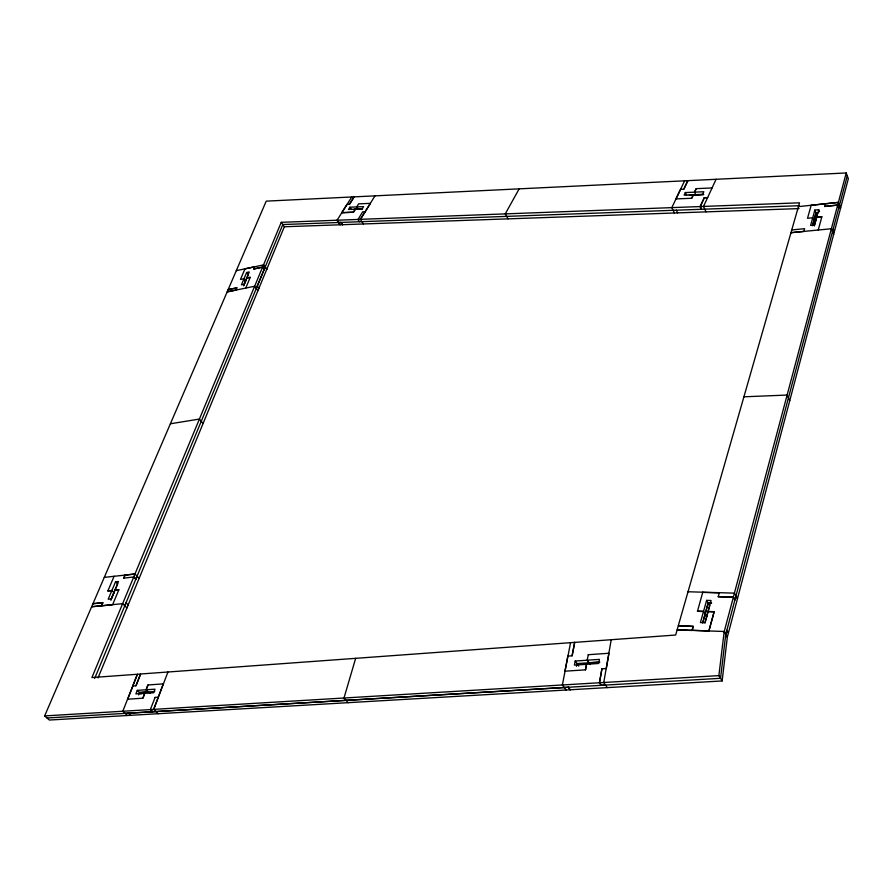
<?xml version="1.0" encoding="UTF-8"?>
<svg xmlns="http://www.w3.org/2000/svg" width="893" height="893" viewBox="0 0 893 893"><rect width="100%" height="100%" fill="white"/><g stroke="black" fill="none" stroke-linecap="round" stroke-linejoin="round"><path stroke-width="1.34" d="M726.846 630.369L728.398 633.048L848.35 178.723L846.218 172.963L266.226 201.137L44.65 715.918L49.338 720.037L722.147 680.946L727.349 637.022L724.19 631.485L677.151 629.822L692.097 630.48L693.214 626.462L678.3 625.826L675.666 635.023L140.681 673.992L136.037 685.768L132.756 686.014L137.399 674.26L122.799 711.252L127.375 715.505M725.763 634.197L720.551 678.3L722.147 680.946M588.186 654.714L608.981 653.252L606.325 668.511L601.849 668.824L599.404 682.765L601.179 685.333L720.551 678.3L718.876 675.621L724.19 631.485M611.214 639.723L603.757 682.498L607.285 687.621M601.994 668.79L599.538 682.721L601.313 685.277M585.44 669.884L586.467 664.314L574.422 665.106L575.204 661.032L587.17 660.228L590.161 664.492M587.17 660.228L588.32 654.669M576.476 666.301L576.99 663.577L599.839 662.093L589.079 662.74M572.033 655.83L574.612 642.391M574.757 642.346L572.179 655.786L567.836 656.121L564.923 671.19L585.574 669.839L586.601 664.269L598.69 663.477L599.415 659.38L587.304 660.184L590.306 664.504M570.56 642.647L562.389 684.942L566.039 690.043M719.311 592.695L718.229 596.792L733.343 597.261L724.145 631.887L727.349 637.022M727.27 637.278L728.342 633.215L726.779 630.514L725.797 634.331M725.708 634.588L847.278 175.843M734.883 599.828L733.354 597.093L846.218 172.963M708.841 631.217L714.121 611.861L708.026 611.638M824.674 206.462L837.667 205.077L838.773 207.969L837.667 205.077L824.674 206.45L825.411 203.76L838.382 202.376L840.581 208.136L839.487 205.267M818.245 230.014L821.861 216.787L816.615 217.323L821.861 216.787M705.09 614.183L708.138 603.088L711.531 603.166L708.138 603.088L702.769 622.756M818.557 212.668L816.035 212.958L812.463 225.728L815.99 212.936L814.862 210.089L818.714 209.688L819.461 211.585M818.714 209.688L814.483 225.047L810.61 225.438L814.862 210.089M705.035 622.923L706.754 616.672L705.18 614.004M814.316 225.985L817.162 215.793L816.035 212.958M697.478 611.102L703.539 611.337L700.425 622.555L704.923 622.734L711.085 600.509L706.62 600.364L703.517 611.515L697.466 611.292L702.78 592.204M702.702 622.734L705.113 614.016M355.66 658.32L343.995 698.002L348.158 702.702M158.228 713.741L153.696 709.377L163.252 683.915M153.696 709.377L167.94 672.005M44.65 715.918L150.325 709.6L155.125 697.411M142.791 698.226L144.677 693.37M144.833 693.336L142.947 698.192L127.543 699.208M146.184 689.764L148.059 684.942M138.605 694.877L139.531 692.51L148.428 691.919M137.288 690.356L135.881 693.917L153.652 692.778L155.025 689.195L137.288 690.356L141.027 693.995M127.699 699.163L132.912 685.98M135.892 685.802L140.525 674.025L91.901 677.564L262.587 267.141L264.194 269.362M94.691 678.412L282.791 224.545L799.28 205.714M124.752 605.822L126.058 602.686L128.179 604.952M133.738 577.057L135.836 579.222L137.098 576.175L135.01 573.998L104.314 577.369M97.996 677.966L284.331 226.755L281.25 222.324L358.026 219.444L362.67 211.82L365.204 211.73L370.416 203.347L358.584 203.872L356.765 206.919L358.26 209.219L362.391 209.029L354.108 209.408M246.658 272.488L248.276 274.698L243.588 285.816L245.709 280.815L244.068 278.627L241.423 284.856L244.057 284.309L249.281 271.93L246.658 272.488L244.023 278.694L240.474 279.431L245.006 268.826L254.672 266.828L253.757 269.005L262.62 267.085L281.25 222.324M135.836 579.133L133.749 576.967L123.781 578.139L125.053 575.092L135.01 573.998M123.792 578.05L125.065 575.014M245.742 288.071L250.274 277.31L246.702 278.058L250.241 277.377M115.543 581.834L108.187 599.248L111.156 598.946L118.501 581.51L115.543 581.834L117.653 583.977L110.832 600.163L113.991 592.706L111.871 590.474L107.874 590.898L114.125 576.208M236.879 287.859L228.106 289.667L236.913 287.803L235.942 290.08L227.146 291.888L254.65 286.24L257.898 290.705M716.086 179.281L703.517 206.428L705.995 211.875M691.707 198.279L693.359 194.752L691.707 198.268L675.979 198.916L680.555 189.361L683.781 189.216L687.867 180.654L683.781 189.216M695.781 194.853L694.542 192.162L696.194 188.657L712.078 187.943M694.542 192.162L696.194 188.657M685.355 192.553L684.127 195.143L702.635 194.361L703.84 191.749L685.355 192.553L686.594 195.243M684.63 180.81L671.826 207.623L674.371 212.981M519.157 188.847L505.259 213.896L508.084 218.863M363.395 223.976L360.381 219.343L365.114 211.719M360.381 219.343L374.993 195.846M355.302 209.152L353.382 212.21L341.84 212.701M355.381 209.163L353.472 212.221L341.751 212.679L346.997 204.397L349.476 204.296L354.175 196.862L349.397 204.285M349.877 207.209L348.471 209.442L362.234 208.873L363.641 206.618L349.877 207.209L351.373 209.498M337.074 220.236L340.11 224.802L337.063 220.225L351.775 196.985M236.299 270.668L263.535 264.897L266.739 269.329L263.535 264.897M253.757 269.005L262.587 267.141M170.407 423.773L199.418 419.063L203.079 423.505M798.431 206.629L838.382 202.376M825.411 203.76L811.168 205.278L807.529 218.283L812.742 217.747L815.019 223.417M114.851 590.139L118.881 589.715L112.585 604.751L101.534 605.845L102.851 602.742L92.972 603.735M107.863 590.976L111.871 590.563M114.851 590.217L118.869 589.804M92.984 603.646L102.862 602.652L101.545 605.767L91.644 606.749L122.642 603.657L126.906 607.954M791.756 229.947L804.615 228.675L803.845 231.421L790.964 232.682L831.372 228.742L833.66 234.491M163.408 683.882L147.903 684.976L146.039 689.798L149.957 693.403M139.531 692.566L154.712 691.528M154.969 697.444L158.329 697.21M718.876 675.621L150.471 709.567L152.748 711.732L605.521 685.076M125.076 713.384L152.591 711.754L150.325 709.6M46.994 717.983L568.473 687.264L570.292 689.798M689.217 195.132L703.74 194.518L690.557 195.087M743.914 396.805L787.124 395.052L789.758 400.723M338.592 222.513L340.992 222.424L342.51 224.712M284.331 226.755L799.034 208.594M688.023 591.758L734.403 593.142L737.495 598.6L735.977 595.877M702.758 592.383L719.3 592.874M718.251 596.613L733.354 597.093M708.037 611.459L714.143 611.683L708.852 631.027L692.108 630.291L693.225 626.283L678.312 625.647L799.525 202.823L357.926 219.432L359.522 221.754M128.224 713.172L130.668 715.338M137.064 576.175L139.152 578.34M244.023 278.694L245.653 280.893M257.184 286.24L258.825 288.472L257.24 286.173L265.132 267.119L264.239 269.318L262.62 267.085M568.328 687.264L570.136 689.776M575.204 661.032L578.764 666.122M340.914 222.435L342.421 224.723M356.687 206.908L358.171 209.208M703.539 611.337L706.653 616.862L709.701 605.767L706.62 600.364M733.343 597.261L734.872 599.984M676.347 210.19L677.62 212.869M833.269 228.842L834.352 231.711M704.276 197.755L700.19 206.551L701.429 209.275L700.19 206.562L704.287 197.755L707.591 197.621L704.287 197.755"/></g></svg>
